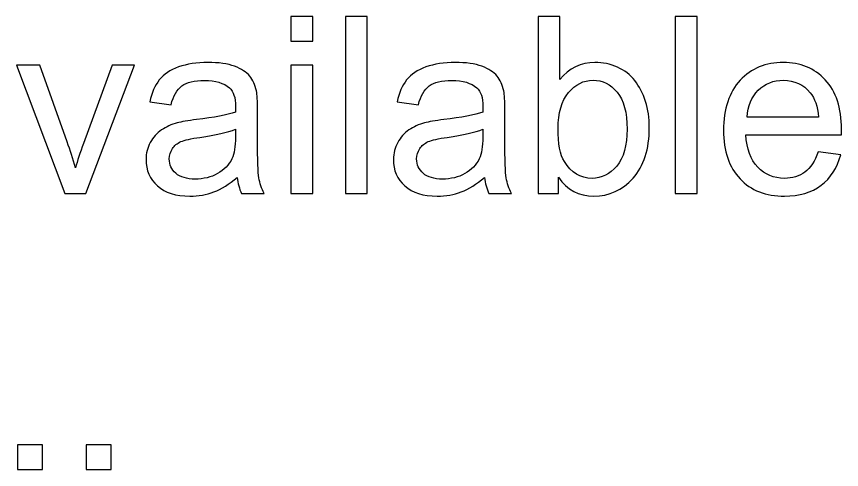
# Model space of a CAD drawing. Header units: centimetres. Extents: x -73.3 to 26.2, y -19.8 to 24.4.
# Drawn here: x 21.682 to 26.205, y 18.87 to 21.355 of the extents above; entities that cross this region are included whole.
import ezdxf

# ---------------------------------------------------------------- set-up
doc = ezdxf.new("R2010")
doc.units = ezdxf.units.CM
doc.header["$MEASUREMENT"] = 0
doc.layers.add('layer 1', color=7, linetype='Continuous')

msp = doc.modelspace()

# ---------------------------------------------------------------- linework, layer by layer
at = {"layer": 'layer 1', "color": 250}
for points, knots in [([(23.18636, 21.21957), (23.18636, 21.21957), (23.18636, 21.35513), (23.18636, 21.35513), (23.18636, 21.35513), (23.18636, 21.35513), (23.30565, 21.35513), (23.30565, 21.35513), (23.30565, 21.35513), (23.30565, 21.35513), (23.30565, 21.21957), (23.30565, 21.21957), (23.30565, 21.21957), (23.30565, 21.21957), (23.18636, 21.21957), (23.18636, 21.21957)], [0, 0, 0, 0, 0.2, 0.2, 0.2, 0.2, 0.4, 0.4, 0.4, 0.4, 0.6, 0.6, 0.6, 0.6, 1, 1, 1, 1]), ([(23.4848, 20.38458), (23.4848, 20.38458), (23.4848, 21.35513), (23.4848, 21.35513), (23.4848, 21.35513), (23.4848, 21.35513), (23.60409, 21.35513), (23.60409, 21.35513), (23.60409, 21.35513), (23.60409, 21.35513), (23.60409, 20.38458), (23.60409, 20.38458), (23.60409, 20.38458), (23.60409, 20.38458), (23.4848, 20.38458), (23.4848, 20.38458)], [0, 0, 0, 0, 0.2, 0.2, 0.2, 0.2, 0.4, 0.4, 0.4, 0.4, 0.6, 0.6, 0.6, 0.6, 1, 1, 1, 1]), ([(24.65235, 20.38458), (24.65235, 20.38458), (24.5412, 20.38458), (24.5412, 20.38458), (24.5412, 20.38458), (24.5412, 20.38458), (24.5412, 21.35513), (24.5412, 21.35513), (24.5412, 21.35513), (24.5412, 21.35513), (24.66048, 21.35513), (24.66048, 21.35513), (24.66048, 21.35513), (24.66048, 21.35513), (24.66048, 21.00879), (24.66048, 21.00879), (24.66048, 21.00879), (24.71086, 21.0716), (24.77502, 21.103), (24.85319, 21.103), (24.85319, 21.103), (24.89634, 21.103), (24.93746, 21.09442), (24.97609, 21.07702), (24.97609, 21.07702), (25.01472, 21.05962), (25.04635, 21.035), (25.07143, 21.0036), (25.07143, 21.0036), (25.09628, 20.97197), (25.11593, 20.93401), (25.12994, 20.88951), (25.12994, 20.88951), (25.14417, 20.84523), (25.15118, 20.79756), (25.15118, 20.74695), (25.15118, 20.74695), (25.15118, 20.62676), (25.12136, 20.53369), (25.06194, 20.46817), (25.06194, 20.46817), (25.0023, 20.40243), (24.93091, 20.36967), (24.84754, 20.36967), (24.84754, 20.36967), (24.76463, 20.36967), (24.69957, 20.40423), (24.65235, 20.47314), (24.65235, 20.47314), (24.65235, 20.47314), (24.65235, 20.38458), (24.65235, 20.38458)], [0, 0, 0, 0, 0.0714286, 0.0714286, 0.0714286, 0.0714286, 0.1428571, 0.1428571, 0.1428571, 0.1428571, 0.2142857, 0.2142857, 0.2142857, 0.2142857, 0.2857143, 0.2857143, 0.2857143, 0.2857143, 0.3571429, 0.3571429, 0.3571429, 0.3571429, 0.4285714, 0.4285714, 0.4285714, 0.4285714, 0.5, 0.5, 0.5, 0.5, 0.5714286, 0.5714286, 0.5714286, 0.5714286, 0.6428571, 0.6428571, 0.6428571, 0.6428571, 0.7142857, 0.7142857, 0.7142857, 0.7142857, 0.7857143, 0.7857143, 0.7857143, 0.7857143, 0.8571429, 0.8571429, 0.8571429, 0.8571429, 1, 1, 1, 1]), ([(25.29373, 20.38458), (25.29373, 20.38458), (25.29373, 21.35513), (25.29373, 21.35513), (25.29373, 21.35513), (25.29373, 21.35513), (25.41302, 21.35513), (25.41302, 21.35513), (25.41302, 21.35513), (25.41302, 21.35513), (25.41302, 20.38458), (25.41302, 20.38458), (25.41302, 20.38458), (25.41302, 20.38458), (25.29373, 20.38458), (25.29373, 20.38458)], [0, 0, 0, 0, 0.2, 0.2, 0.2, 0.2, 0.4, 0.4, 0.4, 0.4, 0.6, 0.6, 0.6, 0.6, 1, 1, 1, 1]), ([(21.94698, 20.38458), (21.94698, 20.38458), (21.68153, 21.08809), (21.68153, 21.08809), (21.68153, 21.08809), (21.68153, 21.08809), (21.80917, 21.08809), (21.80917, 21.08809), (21.80917, 21.08809), (21.80917, 21.08809), (21.95963, 20.66675), (21.95963, 20.66675), (21.95963, 20.66675), (21.9759, 20.62134), (21.99103, 20.57413), (22.00482, 20.5251), (22.00482, 20.5251), (22.01543, 20.56215), (22.03012, 20.60666), (22.04932, 20.65884), (22.04932, 20.65884), (22.04932, 20.65884), (22.20566, 21.08809), (22.20566, 21.08809), (22.20566, 21.08809), (22.20566, 21.08809), (22.3281, 21.08809), (22.3281, 21.08809), (22.3281, 21.08809), (22.3281, 21.08809), (22.06175, 20.38458), (22.06175, 20.38458), (22.06175, 20.38458), (22.06175, 20.38458), (21.94698, 20.38458), (21.94698, 20.38458)], [0, 0, 0, 0, 0.1, 0.1, 0.1, 0.1, 0.2, 0.2, 0.2, 0.2, 0.3, 0.3, 0.3, 0.3, 0.4, 0.4, 0.4, 0.4, 0.5, 0.5, 0.5, 0.5, 0.6, 0.6, 0.6, 0.6, 0.7, 0.7, 0.7, 0.7, 0.8, 0.8, 0.8, 0.8, 1, 1, 1, 1]), ([(22.89199, 20.47269), (22.84771, 20.43496), (22.80501, 20.40853), (22.76412, 20.39294), (22.76412, 20.39294), (22.72323, 20.37735), (22.6794, 20.36967), (22.63241, 20.36967), (22.63241, 20.36967), (22.55515, 20.36967), (22.49573, 20.38842), (22.45416, 20.42615), (22.45416, 20.42615), (22.41259, 20.46365), (22.39181, 20.51177), (22.39181, 20.57028), (22.39181, 20.57028), (22.39181, 20.60462), (22.39972, 20.63603), (22.4153, 20.66449), (22.4153, 20.66449), (22.43112, 20.69296), (22.45168, 20.71555), (22.47698, 20.73272), (22.47698, 20.73272), (22.50251, 20.74989), (22.53097, 20.76299), (22.56283, 20.7718), (22.56283, 20.7718), (22.58632, 20.7779), (22.62179, 20.78378), (22.66901, 20.78965), (22.66901, 20.78965), (22.76525, 20.80095), (22.83642, 20.81473), (22.88183, 20.83054), (22.88183, 20.83054), (22.88228, 20.84681), (22.8825, 20.8572), (22.8825, 20.86149), (22.8825, 20.86149), (22.8825, 20.90984), (22.87121, 20.94395), (22.84862, 20.96383), (22.84862, 20.96383), (22.81812, 20.99072), (22.77271, 21.00405), (22.71261, 21.00405), (22.71261, 21.00405), (22.65636, 21.00405), (22.61479, 20.99411), (22.58813, 20.97445), (22.58813, 20.97445), (22.56125, 20.9548), (22.54159, 20.92001), (22.52871, 20.86985), (22.52871, 20.86985), (22.52871, 20.86985), (22.41214, 20.88612), (22.41214, 20.88612), (22.41214, 20.88612), (22.42276, 20.93605), (22.44015, 20.97649), (22.46455, 21.00721), (22.46455, 21.00721), (22.48895, 21.03794), (22.5242, 21.06143), (22.57028, 21.07815), (22.57028, 21.07815), (22.61615, 21.09464), (22.66969, 21.103), (22.73023, 21.103), (22.73023, 21.103), (22.79033, 21.103), (22.83935, 21.096), (22.87708, 21.08176), (22.87708, 21.08176), (22.91458, 21.06753), (22.94237, 21.04991), (22.95999, 21.02845), (22.95999, 21.02845), (22.97761, 21.00698), (22.99004, 20.97987), (22.99727, 20.94712), (22.99727, 20.94712), (23.00111, 20.92678), (23.00314, 20.89019), (23.00314, 20.83755), (23.00314, 20.83755), (23.00314, 20.83755), (23.00314, 20.6794), (23.00314, 20.6794), (23.00314, 20.6794), (23.00314, 20.56893), (23.00563, 20.49912), (23.0106, 20.46953), (23.0106, 20.46953), (23.01534, 20.43993), (23.02528, 20.41169), (23.03974, 20.38458), (23.03974, 20.38458), (23.03974, 20.38458), (22.91504, 20.38458), (22.91504, 20.38458), (22.91504, 20.38458), (22.90306, 20.40966), (22.89538, 20.43903), (22.89199, 20.47269)], [0, 0, 0, 0, 0.0357143, 0.0357143, 0.0357143, 0.0357143, 0.0714286, 0.0714286, 0.0714286, 0.0714286, 0.1071429, 0.1071429, 0.1071429, 0.1071429, 0.1428571, 0.1428571, 0.1428571, 0.1428571, 0.1785714, 0.1785714, 0.1785714, 0.1785714, 0.2142857, 0.2142857, 0.2142857, 0.2142857, 0.25, 0.25, 0.25, 0.25, 0.2857143, 0.2857143, 0.2857143, 0.2857143, 0.3214286, 0.3214286, 0.3214286, 0.3214286, 0.3571429, 0.3571429, 0.3571429, 0.3571429, 0.3928571, 0.3928571, 0.3928571, 0.3928571, 0.4285714, 0.4285714, 0.4285714, 0.4285714, 0.4642857, 0.4642857, 0.4642857, 0.4642857, 0.5, 0.5, 0.5, 0.5, 0.5357143, 0.5357143, 0.5357143, 0.5357143, 0.5714286, 0.5714286, 0.5714286, 0.5714286, 0.6071429, 0.6071429, 0.6071429, 0.6071429, 0.6428571, 0.6428571, 0.6428571, 0.6428571, 0.6785714, 0.6785714, 0.6785714, 0.6785714, 0.7142857, 0.7142857, 0.7142857, 0.7142857, 0.75, 0.75, 0.75, 0.75, 0.7857143, 0.7857143, 0.7857143, 0.7857143, 0.8214286, 0.8214286, 0.8214286, 0.8214286, 0.8571429, 0.8571429, 0.8571429, 0.8571429, 0.8928571, 0.8928571, 0.8928571, 0.8928571, 0.9285714, 0.9285714, 0.9285714, 0.9285714, 1, 1, 1, 1]), ([(23.18636, 20.38458), (23.18636, 20.38458), (23.18636, 21.08809), (23.18636, 21.08809), (23.18636, 21.08809), (23.18636, 21.08809), (23.30565, 21.08809), (23.30565, 21.08809), (23.30565, 21.08809), (23.30565, 21.08809), (23.30565, 20.38458), (23.30565, 20.38458), (23.30565, 20.38458), (23.30565, 20.38458), (23.18636, 20.38458), (23.18636, 20.38458)], [0, 0, 0, 0, 0.2, 0.2, 0.2, 0.2, 0.4, 0.4, 0.4, 0.4, 0.6, 0.6, 0.6, 0.6, 1, 1, 1, 1]), ([(24.24818, 20.47269), (24.2039, 20.43496), (24.1612, 20.40853), (24.12031, 20.39294), (24.12031, 20.39294), (24.07942, 20.37735), (24.03559, 20.36967), (23.9886, 20.36967), (23.9886, 20.36967), (23.91134, 20.36967), (23.85192, 20.38842), (23.81035, 20.42615), (23.81035, 20.42615), (23.76878, 20.46365), (23.748, 20.51177), (23.748, 20.57028), (23.748, 20.57028), (23.748, 20.60462), (23.75591, 20.63603), (23.77149, 20.66449), (23.77149, 20.66449), (23.78731, 20.69296), (23.80787, 20.71555), (23.83317, 20.73272), (23.83317, 20.73272), (23.8587, 20.74989), (23.88716, 20.76299), (23.91902, 20.7718), (23.91902, 20.7718), (23.94251, 20.7779), (23.97798, 20.78378), (24.0252, 20.78965), (24.0252, 20.78965), (24.12144, 20.80095), (24.19261, 20.81473), (24.23802, 20.83054), (24.23802, 20.83054), (24.23847, 20.84681), (24.23869, 20.8572), (24.23869, 20.86149), (24.23869, 20.86149), (24.23869, 20.90984), (24.2274, 20.94395), (24.20481, 20.96383), (24.20481, 20.96383), (24.17431, 20.99072), (24.1289, 21.00405), (24.0688, 21.00405), (24.0688, 21.00405), (24.01255, 21.00405), (23.97098, 20.99411), (23.94432, 20.97445), (23.94432, 20.97445), (23.91744, 20.9548), (23.89778, 20.92001), (23.8849, 20.86985), (23.8849, 20.86985), (23.8849, 20.86985), (23.76833, 20.88612), (23.76833, 20.88612), (23.76833, 20.88612), (23.77895, 20.93605), (23.79634, 20.97649), (23.82074, 21.00721), (23.82074, 21.00721), (23.84514, 21.03794), (23.88039, 21.06143), (23.92647, 21.07815), (23.92647, 21.07815), (23.97234, 21.09464), (24.02588, 21.103), (24.08642, 21.103), (24.08642, 21.103), (24.14652, 21.103), (24.19554, 21.096), (24.23327, 21.08176), (24.23327, 21.08176), (24.27077, 21.06753), (24.29856, 21.04991), (24.31618, 21.02845), (24.31618, 21.02845), (24.3338, 21.00698), (24.34623, 20.97987), (24.35346, 20.94712), (24.35346, 20.94712), (24.3573, 20.92678), (24.35933, 20.89019), (24.35933, 20.83755), (24.35933, 20.83755), (24.35933, 20.83755), (24.35933, 20.6794), (24.35933, 20.6794), (24.35933, 20.6794), (24.35933, 20.56893), (24.36182, 20.49912), (24.36679, 20.46953), (24.36679, 20.46953), (24.37153, 20.43993), (24.38147, 20.41169), (24.39593, 20.38458), (24.39593, 20.38458), (24.39593, 20.38458), (24.27123, 20.38458), (24.27123, 20.38458), (24.27123, 20.38458), (24.25925, 20.40966), (24.25157, 20.43903), (24.24818, 20.47269)], [0, 0, 0, 0, 0.0357143, 0.0357143, 0.0357143, 0.0357143, 0.0714286, 0.0714286, 0.0714286, 0.0714286, 0.1071429, 0.1071429, 0.1071429, 0.1071429, 0.1428571, 0.1428571, 0.1428571, 0.1428571, 0.1785714, 0.1785714, 0.1785714, 0.1785714, 0.2142857, 0.2142857, 0.2142857, 0.2142857, 0.25, 0.25, 0.25, 0.25, 0.2857143, 0.2857143, 0.2857143, 0.2857143, 0.3214286, 0.3214286, 0.3214286, 0.3214286, 0.3571429, 0.3571429, 0.3571429, 0.3571429, 0.3928571, 0.3928571, 0.3928571, 0.3928571, 0.4285714, 0.4285714, 0.4285714, 0.4285714, 0.4642857, 0.4642857, 0.4642857, 0.4642857, 0.5, 0.5, 0.5, 0.5, 0.5357143, 0.5357143, 0.5357143, 0.5357143, 0.5714286, 0.5714286, 0.5714286, 0.5714286, 0.6071429, 0.6071429, 0.6071429, 0.6071429, 0.6428571, 0.6428571, 0.6428571, 0.6428571, 0.6785714, 0.6785714, 0.6785714, 0.6785714, 0.7142857, 0.7142857, 0.7142857, 0.7142857, 0.75, 0.75, 0.75, 0.75, 0.7857143, 0.7857143, 0.7857143, 0.7857143, 0.8214286, 0.8214286, 0.8214286, 0.8214286, 0.8571429, 0.8571429, 0.8571429, 0.8571429, 0.8928571, 0.8928571, 0.8928571, 0.8928571, 0.9285714, 0.9285714, 0.9285714, 0.9285714, 1, 1, 1, 1]), ([(26.07744, 20.61231), (26.07744, 20.61231), (26.2008, 20.59604), (26.2008, 20.59604), (26.2008, 20.59604), (26.18159, 20.52442), (26.14567, 20.46862), (26.09326, 20.42909), (26.09326, 20.42909), (26.04085, 20.38955), (25.97397, 20.36967), (25.89242, 20.36967), (25.89242, 20.36967), (25.78985, 20.36967), (25.70852, 20.4013), (25.64843, 20.46456), (25.64843, 20.46456), (25.58833, 20.52759), (25.55828, 20.61637), (25.55828, 20.73046), (25.55828, 20.73046), (25.55828, 20.84839), (25.58856, 20.94011), (25.64933, 21.00518), (25.64933, 21.00518), (25.7101, 21.07047), (25.78895, 21.103), (25.88587, 21.103), (25.88587, 21.103), (25.97962, 21.103), (26.05621, 21.07115), (26.11562, 21.00721), (26.11562, 21.00721), (26.17504, 20.94328), (26.20486, 20.85336), (26.20486, 20.73746), (26.20486, 20.73746), (26.20486, 20.73046), (26.20464, 20.71984), (26.20418, 20.70584), (26.20418, 20.70584), (26.20418, 20.70584), (25.68028, 20.70584), (25.68028, 20.70584), (25.68028, 20.70584), (25.6848, 20.6288), (25.70649, 20.56961), (25.7458, 20.52872), (25.7458, 20.52872), (25.78488, 20.48782), (25.8339, 20.46727), (25.89242, 20.46727), (25.89242, 20.46727), (25.93602, 20.46727), (25.9733, 20.47879), (26.00402, 20.50183), (26.00402, 20.50183), (26.03497, 20.52488), (26.05937, 20.5617), (26.07744, 20.61231)], [0, 0, 0, 0, 0.0625, 0.0625, 0.0625, 0.0625, 0.125, 0.125, 0.125, 0.125, 0.1875, 0.1875, 0.1875, 0.1875, 0.25, 0.25, 0.25, 0.25, 0.3125, 0.3125, 0.3125, 0.3125, 0.375, 0.375, 0.375, 0.375, 0.4375, 0.4375, 0.4375, 0.4375, 0.5, 0.5, 0.5, 0.5, 0.5625, 0.5625, 0.5625, 0.5625, 0.625, 0.625, 0.625, 0.625, 0.6875, 0.6875, 0.6875, 0.6875, 0.75, 0.75, 0.75, 0.75, 0.8125, 0.8125, 0.8125, 0.8125, 0.875, 0.875, 0.875, 0.875, 1, 1, 1, 1]), ([(24.65099, 20.74153), (24.65099, 20.65749), (24.66252, 20.59672), (24.68533, 20.55921), (24.68533, 20.55921), (24.72284, 20.49799), (24.77344, 20.46727), (24.83738, 20.46727), (24.83738, 20.46727), (24.88956, 20.46727), (24.93452, 20.48986), (24.97225, 20.53504), (24.97225, 20.53504), (25.0102, 20.58023), (25.02918, 20.64755), (25.02918, 20.73701), (25.02918, 20.73701), (25.02918, 20.82874), (25.01111, 20.89629), (24.97474, 20.93989), (24.97474, 20.93989), (24.93836, 20.98349), (24.89431, 21.0054), (24.8428, 21.0054), (24.8428, 21.0054), (24.79061, 21.0054), (24.74565, 20.98281), (24.70793, 20.93763), (24.70793, 20.93763), (24.66997, 20.89244), (24.65099, 20.82715), (24.65099, 20.74153)], [0, 0, 0, 0, 0.1111111, 0.1111111, 0.1111111, 0.1111111, 0.2222222, 0.2222222, 0.2222222, 0.2222222, 0.3333333, 0.3333333, 0.3333333, 0.3333333, 0.4444444, 0.4444444, 0.4444444, 0.4444444, 0.5555556, 0.5555556, 0.5555556, 0.5555556, 0.6666667, 0.6666667, 0.6666667, 0.6666667, 0.7777778, 0.7777778, 0.7777778, 0.7777778, 1, 1, 1, 1]), ([(25.68706, 20.80343), (25.68706, 20.80343), (26.0788, 20.80343), (26.0788, 20.80343), (26.0788, 20.80343), (26.0736, 20.86262), (26.05847, 20.9069), (26.03384, 20.9365), (26.03384, 20.9365), (25.99611, 20.98236), (25.94686, 21.0054), (25.88654, 21.0054), (25.88654, 21.0054), (25.83187, 21.0054), (25.78601, 20.9871), (25.74873, 20.95051), (25.74873, 20.95051), (25.71168, 20.91391), (25.69112, 20.86488), (25.68706, 20.80343)], [0, 0, 0, 0, 0.1666667, 0.1666667, 0.1666667, 0.1666667, 0.3333333, 0.3333333, 0.3333333, 0.3333333, 0.5, 0.5, 0.5, 0.5, 0.6666667, 0.6666667, 0.6666667, 0.6666667, 1, 1, 1, 1]), ([(22.8825, 20.73701), (22.83913, 20.71939), (22.77406, 20.70448), (22.68731, 20.69228), (22.68731, 20.69228), (22.63806, 20.68528), (22.60327, 20.67737), (22.58294, 20.66856), (22.58294, 20.66856), (22.5626, 20.65975), (22.54701, 20.64687), (22.53594, 20.63015), (22.53594, 20.63015), (22.52487, 20.61321), (22.51923, 20.59446), (22.51923, 20.57367), (22.51923, 20.57367), (22.51923, 20.54227), (22.5312, 20.51584), (22.55537, 20.49483), (22.55537, 20.49483), (22.57955, 20.47382), (22.61479, 20.4632), (22.6611, 20.4632), (22.6611, 20.4632), (22.70696, 20.4632), (22.74786, 20.47314), (22.78378, 20.49325), (22.78378, 20.49325), (22.81947, 20.51313), (22.8459, 20.54046), (22.86262, 20.57503), (22.86262, 20.57503), (22.8755, 20.60191), (22.88183, 20.64145), (22.88183, 20.69364), (22.88183, 20.69364), (22.88183, 20.69364), (22.8825, 20.73701), (22.8825, 20.73701)], [0, 0, 0, 0, 0.0909091, 0.0909091, 0.0909091, 0.0909091, 0.1818182, 0.1818182, 0.1818182, 0.1818182, 0.2727273, 0.2727273, 0.2727273, 0.2727273, 0.3636364, 0.3636364, 0.3636364, 0.3636364, 0.4545455, 0.4545455, 0.4545455, 0.4545455, 0.5454545, 0.5454545, 0.5454545, 0.5454545, 0.6363636, 0.6363636, 0.6363636, 0.6363636, 0.7272727, 0.7272727, 0.7272727, 0.7272727, 0.8181818, 0.8181818, 0.8181818, 0.8181818, 1, 1, 1, 1]), ([(24.23869, 20.73701), (24.19532, 20.71939), (24.13025, 20.70448), (24.0435, 20.69228), (24.0435, 20.69228), (23.99425, 20.68528), (23.95946, 20.67737), (23.93913, 20.66856), (23.93913, 20.66856), (23.91879, 20.65975), (23.9032, 20.64687), (23.89213, 20.63015), (23.89213, 20.63015), (23.88106, 20.61321), (23.87542, 20.59446), (23.87542, 20.57367), (23.87542, 20.57367), (23.87542, 20.54227), (23.88739, 20.51584), (23.91156, 20.49483), (23.91156, 20.49483), (23.93574, 20.47382), (23.97098, 20.4632), (24.01729, 20.4632), (24.01729, 20.4632), (24.06315, 20.4632), (24.10405, 20.47314), (24.13997, 20.49325), (24.13997, 20.49325), (24.17566, 20.51313), (24.20209, 20.54046), (24.21881, 20.57503), (24.21881, 20.57503), (24.23169, 20.60191), (24.23802, 20.64145), (24.23802, 20.69364), (24.23802, 20.69364), (24.23802, 20.69364), (24.23869, 20.73701), (24.23869, 20.73701)], [0, 0, 0, 0, 0.0909091, 0.0909091, 0.0909091, 0.0909091, 0.1818182, 0.1818182, 0.1818182, 0.1818182, 0.2727273, 0.2727273, 0.2727273, 0.2727273, 0.3636364, 0.3636364, 0.3636364, 0.3636364, 0.4545455, 0.4545455, 0.4545455, 0.4545455, 0.5454545, 0.5454545, 0.5454545, 0.5454545, 0.6363636, 0.6363636, 0.6363636, 0.6363636, 0.7272727, 0.7272727, 0.7272727, 0.7272727, 0.8181818, 0.8181818, 0.8181818, 0.8181818, 1, 1, 1, 1]), ([(21.68773, 18.87025), (21.68773, 18.87025), (21.68773, 19.0058), (21.68773, 19.0058), (21.68773, 19.0058), (21.68773, 19.0058), (21.82328, 19.0058), (21.82328, 19.0058), (21.82328, 19.0058), (21.82328, 19.0058), (21.82328, 18.87025), (21.82328, 18.87025), (21.82328, 18.87025), (21.82328, 18.87025), (21.68773, 18.87025), (21.68773, 18.87025)], [0, 0, 0, 0, 0.2, 0.2, 0.2, 0.2, 0.4, 0.4, 0.4, 0.4, 0.6, 0.6, 0.6, 0.6, 1, 1, 1, 1]), ([(22.06434, 18.87025), (22.06434, 18.87025), (22.06434, 19.0058), (22.06434, 19.0058), (22.06434, 19.0058), (22.06434, 19.0058), (22.19989, 19.0058), (22.19989, 19.0058), (22.19989, 19.0058), (22.19989, 19.0058), (22.19989, 18.87025), (22.19989, 18.87025), (22.19989, 18.87025), (22.19989, 18.87025), (22.06434, 18.87025), (22.06434, 18.87025)], [0, 0, 0, 0, 0.2, 0.2, 0.2, 0.2, 0.4, 0.4, 0.4, 0.4, 0.6, 0.6, 0.6, 0.6, 1, 1, 1, 1])]:
    msp.add_open_spline(points, degree=3, knots=knots, dxfattribs=at)

doc.saveas('drawing.dxf')
